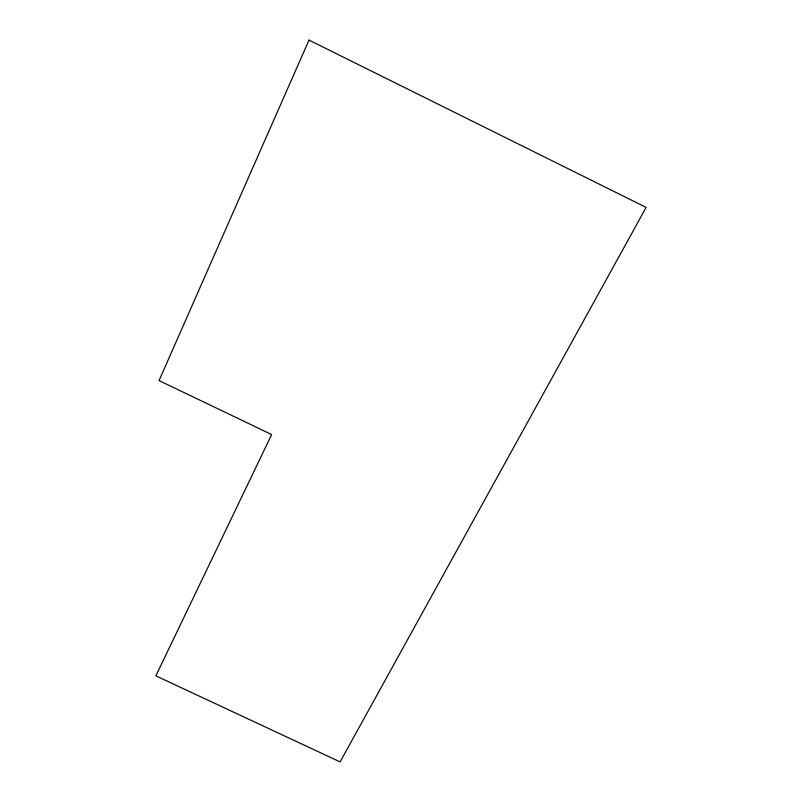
<?xml version="1.0" encoding="UTF-8"?>
<svg xmlns="http://www.w3.org/2000/svg" width="802" height="802" viewBox="0 0 802 802"><rect width="100%" height="100%" fill="white"/><g stroke="black" fill="none" stroke-linecap="round" stroke-linejoin="round"><path stroke-width="1.2" d="M309.011 40.1L159.057 380.589L271.657 434.564L155.869 675.835L340.098 761.9L646.131 207.427L309.011 40.1"/></g></svg>
